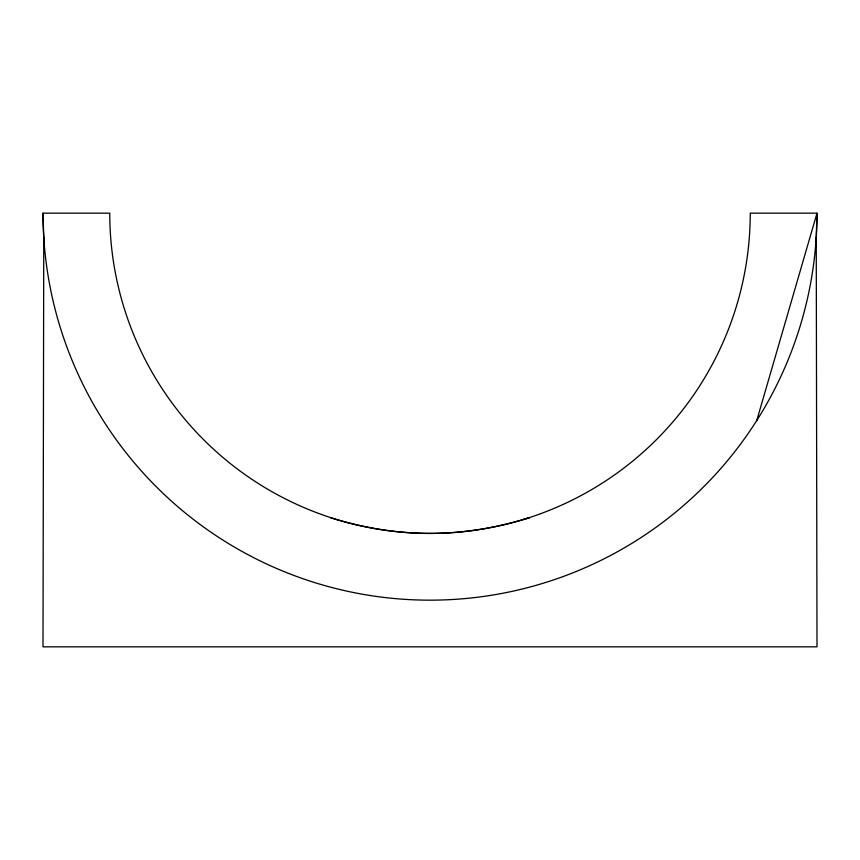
<?xml version="1.0" encoding="UTF-8"?>
<svg xmlns="http://www.w3.org/2000/svg" width="860" height="860" viewBox="0 0 860 860"><rect width="100%" height="100%" fill="white"/><g stroke="black" fill="none" stroke-linecap="round" stroke-linejoin="round"><path stroke-width="1.29" d="M523.643 519.289L529.448 517.741C497.252 527.674 463.744 533.426 430 533.415A320.253 320.253 0 0 1 109.747 213.162L43 213.162L43.763 237.468L43 646.838L817 646.838L816.237 237.468L817 213.162L750.253 213.162A320.253 320.253 0 0 1 430 533.415C396.277 533.351 362.716 527.793 330.552 517.741M815.613 241.391L816.237 237.468M756.757 420.529L817 213.162A387 387 0 0 1 430 600.162A387 387 0 0 1 43 213.162M43.763 237.468L44.387 241.391"/></g></svg>
